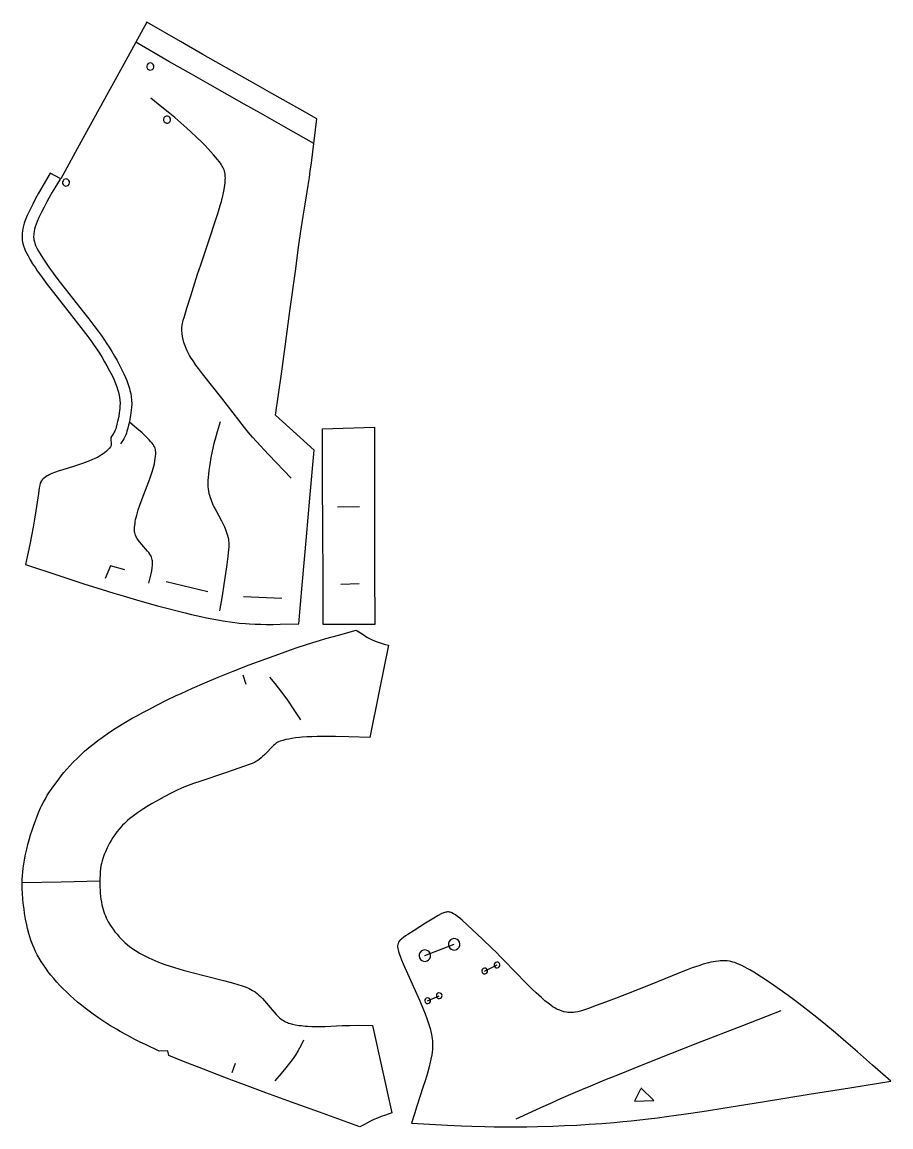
# Model space of a CAD drawing. Extents: x 1 to 304, y 1 to 878.
# Drawn here: x 1 to 304.1, y 1 to 386.6 of the extents above; entities that cross this region are included whole.
import ezdxf

# ---------------------------------------------------------------- set-up
doc = ezdxf.new("R2010")
doc.units = 0

msp = doc.modelspace()

# ---------------------------------------------------------------- linework, layer by layer
for points in [[(97.572807, 176.58609), (98.76461, 190.072189), (100.254372, 206.92984), (101.446167, 220.416016), (102.93586, 237.273666), (89.418671, 249.408508), (91.462105, 263.849304), (92.903282, 274.227112), (94.458748, 285.690399), (96.339455, 299.681), (97.6007, 308.873047), (98.281715, 313.654907), (99.072418, 318.915527), (99.7425, 323.110474), (100.810699, 329.565552), (101.253517, 332.450531), (101.560463, 334.632568), (101.943901, 337.566315), (103.780701, 352.848907), (97.903358, 356.210602), (88.151955, 361.765137), (82.388123, 365.024048), (70.506401, 371.704987), (64.057892, 375.362488), (56.236797, 379.859375), (44.543282, 386.648102), (35.86039, 370.921234), (30.992733, 362.079834), (21.613047, 344.954987), (14.490937, 331.980316), (10.823125, 333.879913), (9.202031, 331.180145), (7.839921, 328.865845), (6.741719, 326.937195), (5.692656, 325.016388), (4.714375, 323.143829), (3.66625, 321.028351), (2.790781, 319.129517), (2.203438, 317.721008), (1.743125, 316.449066), (1.465312, 315.516022), (1.264453, 314.644989), (1.105312, 313.61795), (1.049141, 313.020691), (1.015703, 312.428497), (1.000156, 311.226074), (1.055625, 310.364441), (1.121016, 309.897949), (1.219766, 309.399445), (1.443984, 308.578735), (1.778437, 307.6521), (2.072734, 306.965607), (2.625156, 305.831238), (3.062812, 305.01178), (3.815547, 303.699982), (4.674219, 302.303131), (5.627891, 300.837036), (6.311172, 299.829224), (7.399765, 298.282654), (8.559297, 296.696167), (9.785937, 295.065704), (11.967891, 292.239685), (18.244219, 284.253418), (21.530155, 280.025787), (23.931328, 276.85553), (24.955391, 275.460541), (25.881327, 274.165527), (26.991327, 272.554596), (27.994999, 271.026947), (28.92828, 269.533356), (29.802422, 268.063599), (30.615702, 266.62796), (31.543983, 264.896942), (32.371326, 263.253601), (32.960701, 261.998657), (33.610077, 260.482971), (34.061951, 259.296478), (34.455311, 258.118134), (34.628048, 257.525452), (34.781876, 256.925385), (34.914295, 256.313904), (35.022888, 255.686874), (35.136326, 254.708984), (35.183125, 253.67421), (35.155392, 252.569443), (35.095547, 251.795776), (35.007576, 251.005066), (34.896717, 250.209518), (34.698669, 249.033661), (34.325077, 247.221329), (34.102734, 246.289063), (33.834999, 245.286011), (33.653358, 244.692337), (33.483047, 244.206863), (33.319141, 243.804688), (33.157108, 243.460861), (32.936405, 243.05101), (32.706562, 242.668823), (31.984453, 241.614838), (32.078045, 238.907028), (31.938749, 238.619995), (31.797421, 238.373428), (31.482109, 237.945145), (31.076639, 237.507416), (30.408983, 236.889526), (29.61125, 236.231552), (28.757109, 235.600769), (27.989687, 235.110077), (27.26539, 234.714142), (26.380468, 234.292023), (25.2775, 233.822495), (23.949219, 233.301559), (22.11039, 232.623825), (20.61961, 232.100937), (18.896719, 231.526398), (15.153749, 230.381317), (13.909531, 229.984055), (12.628359, 229.535934), (11.391484, 229.049133), (10.707266, 228.744598), (10.089687, 228.434677), (9.723203, 228.226639), (9.239687, 227.915771), (8.828671, 227.610626), (8.379922, 227.220932), (8.026953, 226.861328), (7.691562, 226.461487), (7.581328, 226.292969), (7.479844, 226.096405), (7.337031, 225.713593), (7.146953, 224.95546), (6.990547, 224.131241), (6.676562, 222.155701), (5.7925, 216.079056), (5.344062, 213.148438), (4.885156, 210.381485), (4.324609, 207.288269), (3.851406, 204.898514), (3.374766, 202.670303), (2.895547, 200.564529), (2.12625, 197.331955), (13.759218, 193.465302), (22.534296, 190.599838), (28.942108, 188.57663), (32.952499, 187.350464), (36.208984, 186.376633), (40.880623, 185.011169), (44.543358, 183.967346), (48.261562, 182.934448), (51.962578, 181.937332), (55.57375, 181.001007), (57.895779, 180.422729), (60.135857, 179.886093), (63.343201, 179.158661), (65.381096, 178.724915), (67.33992, 178.332031), (69.220467, 177.979523), (71.897026, 177.526093), (73.586563, 177.27359), (75.201401, 177.060547), (76.745621, 176.884995), (78.944687, 176.684372), (80.342888, 176.587265), (82.355934, 176.487579), (84.288986, 176.432648), (86.165939, 176.410385), (88.618828, 176.412262), (91.035385, 176.43898), (97.572807, 176.58609)], [(102.744293, 344.225616), (93.937653, 349.262726), (84.203514, 354.807495), (78.458824, 358.05545), (66.572502, 364.739044), (60.090702, 368.415466), (52.234688, 372.932343), (40.675701, 379.642975)], [(45.892185, 372.377808), (45.405231, 372.350159), (44.965935, 372.138123), (44.641171, 371.7742), (44.480389, 371.313904), (44.508045, 370.826874), (44.719921, 370.387634), (45.083828, 370.062805), (45.544296, 369.902008), (46.03125, 369.929688), (46.470547, 370.141541), (46.795235, 370.505463), (46.956093, 370.965942), (46.928436, 371.452789), (46.71656, 371.892181), (46.352654, 372.216858), (45.892185, 372.377808)], [(94.861954, 227.429993), (87.076874, 235.577103), (85.407814, 237.347412), (84.119995, 238.741486), (82.799141, 240.208191), (81.442657, 241.762344), (80.048439, 243.417969), (78.616089, 245.1828), (76.659683, 247.668747), (70.677109, 255.419296), (63.942265, 263.91391), (62.554531, 265.71701), (61.661404, 266.923523), (60.881092, 268.027893), (60.41703, 268.717957), (59.993435, 269.378357), (59.425076, 270.327118), (59.085232, 270.941162), (58.624763, 271.84906), (58.218983, 272.744904), (57.866562, 273.625061), (57.477577, 274.768341), (57.177891, 275.869049), (56.964531, 276.918915), (56.831169, 277.911316), (56.768826, 278.841949), (56.761326, 279.282715), (56.776638, 279.911621), (56.86367, 280.872955), (56.959454, 281.442261), (57.050156, 281.85907), (57.237968, 282.592102), (57.50156, 283.51709), (58.497185, 286.810852), (59.830547, 291.127655), (61.256016, 295.62204), (62.23703, 298.640839), (63.305389, 301.859924), (66.749687, 312.020081), (68.177422, 316.303986), (69.397026, 320.132721), (70.124298, 322.594604), (70.521637, 324.04303), (71.000465, 325.953735), (71.355309, 327.58313), (71.605469, 328.968262), (71.723282, 329.7742), (71.808594, 330.499054), (71.866402, 331.153198), (71.898979, 331.744293), (71.908356, 332.279358), (71.896248, 332.765533), (71.864532, 333.2099), (71.815079, 333.619537), (71.711563, 334.184204), (71.578278, 334.710693), (71.413986, 335.225861), (71.271797, 335.582184), (71.089996, 335.963287), (70.856796, 336.381958), (70.560387, 336.850372), (70.189377, 337.381317), (69.731796, 337.987244), (69.176094, 338.680603), (67.734688, 340.365936), (65.881874, 342.401154), (64.822266, 343.519135), (63.685154, 344.6875), (61.85289, 346.507324), (59.894062, 348.370544), (58.531872, 349.616333), (56.420547, 351.475922), (54.240547, 353.325928), (52.006485, 355.168121), (49.73328, 357.005005), (45.897419, 360.059509)], [(51.752029, 353.866699), (51.265232, 353.83905), (50.825859, 353.627167), (50.501091, 353.263275), (50.340233, 352.802795), (50.367889, 352.315918), (50.579842, 351.876556), (50.943748, 351.55188), (51.40414, 351.391083), (51.891171, 351.418732), (52.330391, 351.630615), (52.655155, 351.994537), (52.815937, 352.454987), (52.78828, 352.941864), (52.576405, 353.381256), (52.212578, 353.705933), (51.752029, 353.866699)], [(14.267812, 331.84671), (11.544296, 327.275085), (10.459531, 325.382416), (9.628672, 323.87912), (8.654531, 322.045074), (7.775312, 320.311951), (6.880938, 318.442322), (6.288828, 317.101563), (5.91125, 316.161469), (5.550625, 315.132874), (5.344609, 314.41272), (5.176875, 313.61734), (5.071719, 312.76828), (5.016094, 311.572021), (5.042422, 310.992249), (5.086562, 310.666931), (5.159453, 310.308594), (5.267265, 309.910156), (5.415937, 309.4646), (5.72914, 308.692322), (6.164141, 307.780701), (6.719141, 306.737793), (7.634219, 305.168182), (8.443671, 303.87561), (9.35125, 302.500397), (10.350469, 301.056854), (11.815078, 299.039124), (13.840156, 296.364136), (16.057812, 293.512665), (22.391249, 285.446014), (24.277811, 283.016083), (26.00914, 280.75351), (27.531406, 278.717957), (28.546875, 277.323425), (29.471718, 276.017029), (30.591562, 274.374146), (31.367266, 273.187103), (32.343437, 271.626648), (33.261875, 270.084595), (34.121483, 268.569672), (34.921017, 267.090607), (35.834766, 265.305389), (36.496563, 263.924835), (37.098125, 262.567719), (37.510078, 261.554199), (37.766483, 260.876099), (38.235779, 259.503754), (38.447266, 258.804596), (38.639843, 258.093201), (38.886562, 256.997101), (39.073513, 255.85788), (39.190544, 254.666397), (39.227188, 253.41304), (39.174767, 252.091248), (39.093513, 251.181793), (38.981873, 250.264206), (38.845623, 249.35054), (38.607029, 248.014526), (38.433594, 247.164841), (38.166092, 245.982651), (37.906719, 244.947723), (37.588749, 243.819443), (37.367107, 243.133514), (37.154922, 242.5578), (36.947891, 242.067734), (36.741718, 241.638901), (36.461876, 241.123276), (36.174767, 240.650223), (35.808907, 240.101242), (35.364296, 239.475388)], [(16.520233, 331.897797), (16.033281, 331.870148), (15.594062, 331.658203), (15.269218, 331.294373), (15.108438, 330.833984), (15.136093, 330.346954), (15.348046, 329.907715), (15.711797, 329.582947), (16.172266, 329.42218), (16.659218, 329.449829), (17.098436, 329.661713), (17.423281, 330.025452), (17.584063, 330.486023), (17.556406, 330.97287), (17.344452, 331.41217), (16.980703, 331.73703), (16.520233, 331.897797)], [(45.228279, 190.824768), (45.697498, 192.610855), (46.044296, 194.049683), (46.267109, 195.139847), (46.421719, 196.153976), (46.498672, 197.077652), (46.504532, 197.908203), (46.447968, 198.644455), (46.398907, 198.976791), (46.302578, 199.430069), (46.180779, 199.831406), (46.031406, 200.193909), (45.850857, 200.533585), (45.555779, 200.978439), (45.191013, 201.448746), (44.750782, 201.978119), (42.748123, 204.29718), (41.983047, 205.213272), (41.321095, 206.092255), (41.040623, 206.522034), (40.875546, 206.806168), (40.663906, 207.230469), (40.547188, 207.516953), (40.40781, 207.96405), (40.338203, 208.280701), (40.267811, 208.79538), (40.243046, 209.17218), (40.235546, 209.581329), (40.256092, 210.266327), (40.318985, 211.050232), (40.390232, 211.634369), (40.489372, 212.272491), (40.620232, 212.968353), (40.786484, 213.726242), (40.991951, 214.549683), (41.240311, 215.443039), (41.535469, 216.409988), (42.066093, 217.994293), (42.889763, 220.266708), (45.198982, 226.275391), (45.82703, 227.958984), (46.416092, 229.669525), (46.766014, 230.833511), (46.976875, 231.646637), (47.157185, 232.450851), (47.358826, 233.533905), (47.47625, 234.334763), (47.559685, 235.106796), (47.604843, 235.832886), (47.607498, 236.495926), (47.563202, 237.080704), (47.506405, 237.429214), (47.379219, 237.905304), (47.200859, 238.343582), (46.969841, 238.764526), (46.684921, 239.188828), (46.345078, 239.636871), (45.804531, 240.29007), (45.332813, 240.820465), (44.803593, 241.383347), (44.216171, 241.976715), (43.56992, 242.598816), (42.864609, 243.247574), (41.030079, 244.843903), (38.45031, 246.992889)], [(70.102966, 247.097656), (69.048752, 243.610535), (68.332268, 241.070618), (67.928589, 239.511475), (67.673592, 238.453049), (67.203827, 236.288666), (66.889999, 234.654297), (66.611641, 233.050934), (66.370705, 231.514603), (66.169449, 230.081955), (66.010002, 228.789368), (65.893829, 227.66124), (65.820938, 226.674988), (65.790703, 225.796005), (65.79406, 225.252731), (65.833824, 224.476013), (65.914841, 223.714676), (66.036873, 222.935699), (66.203751, 222.124451), (66.342964, 221.564133), (66.598511, 220.692413), (66.802811, 220.089294), (67.036484, 219.467651), (67.301323, 218.826477), (67.59922, 218.16507), (67.930626, 217.483749), (68.667419, 216.080704), (70.582184, 212.604141), (71.070549, 211.648666), (71.609612, 210.476944), (71.835861, 209.93335), (72.128281, 209.167969), (72.372108, 208.459534), (72.576012, 207.80484), (72.892967, 206.625076), (73.005157, 206.033585), (73.059448, 205.606171), (73.106407, 204.879608), (73.112495, 204.31749), (73.080078, 203.321487), (73.028595, 202.535385), (72.799683, 200.150314), (72.451714, 197.306244), (72.015312, 194.18187), (71.416481, 190.299454), (70.766327, 186.381088), (69.858047, 181.128738)], [(106.055939, 176.410461), (105.994843, 191.568115), (105.918434, 210.515305), (105.857262, 225.672958), (105.780777, 244.620148), (123.963432, 245.26297), (123.975937, 229.962418), (123.991638, 210.836716), (124.004219, 195.536163), (124.019844, 176.410461), (106.055939, 176.410461)], [(118.774216, 217.399994), (111.079063, 217.2771)], [(36.877735, 195.435379), (31.864296, 196.882339), (30.013359, 192.467972)], [(65.852814, 187.831711), (51.302967, 191.284378)], [(118.598122, 190.511475), (112.180702, 190.387802)], [(91.601013, 185.399841), (78.235779, 186.002258)], [(118.856323, 1), (104.711014, 6.088359), (95.038589, 9.588828), (86.047501, 12.877578), (79.528435, 15.298203), (72.346481, 18.008984), (64.238434, 21.128046), (57.342499, 23.835703), (52.149998, 25.934296), (51.900936, 27.574842), (48.814766, 27.493671), (44.027107, 29.739374), (42.201874, 30.625156), (40.348595, 31.552187), (38.459373, 32.531719), (37.176327, 33.219452), (35.21664, 34.308201), (33.890312, 35.073124), (31.87742, 36.281013), (30.523594, 37.127499), (29.163202, 38.007732), (27.79875, 38.922577), (25.75, 40.361248), (24.387032, 41.364841), (23.031641, 42.401718), (21.689297, 43.469139), (20.365469, 44.563904), (19.065468, 45.683281), (17.794687, 46.824139), (16.558594, 47.983749), (15.362422, 49.159061), (14.211719, 50.347187), (13.111094, 51.545078), (12.062578, 52.749451), (11.067578, 53.957031), (10.127188, 55.164452), (9.242812, 56.368202), (8.415937, 57.565079), (7.6475, 58.751717), (6.939062, 59.924686), (6.292031, 61.080624), (5.706328, 62.218281), (5.177734, 63.343357), (4.700937, 64.463905), (4.270469, 65.587891), (4.070859, 66.153671), (3.699765, 67.297501), (3.361406, 68.464455), (2.903359, 70.275543), (2.623203, 71.534843), (2.231719, 73.511955), (1.879531, 75.571877), (1.670781, 76.9757), (1.402734, 79.104057), (1.257813, 80.524605), (1.096953, 82.634453), (1.031094, 84.013512), (1, 86.029449), (1.026953, 87.351791), (1.093906, 88.670547), (1.202187, 89.997261), (1.353828, 91.343513), (1.55, 92.721245), (1.792656, 94.141876), (2.083125, 95.617027), (2.611172, 97.952888), (3.021562, 99.580856), (3.473828, 101.24453), (3.963828, 102.925781), (4.487109, 104.606323), (5.039609, 106.267967), (5.617031, 107.892494), (6.215312, 109.461792), (6.830156, 110.957573), (7.458437, 112.366714), (7.778281, 113.040779), (8.43125, 114.335312), (9.104688, 115.568748), (9.801953, 116.753281), (10.89961, 118.465157), (11.670625, 119.581017), (12.476953, 120.690781), (13.759531, 122.370468), (14.666562, 123.509529), (15.615781, 124.660622), (16.607187, 125.819298), (17.641094, 126.981247), (18.717499, 128.142258), (20.412579, 129.872574), (21.596483, 131.012268), (22.204609, 131.576477), (22.823593, 132.136093), (24.094374, 133.24054), (24.746407, 133.785858), (26.08453, 134.863831), (27.468985, 135.926636), (28.901093, 136.976486), (31.140781, 138.531555), (33.493904, 140.069214), (35.964531, 141.596634), (37.677578, 142.611954), (39.438591, 143.624374), (41.241638, 144.632034), (43.080547, 145.633362), (44.949532, 146.626801), (47.796249, 148.098434), (51.641094, 150.017502), (54.539139, 151.418747), (56.488594, 152.339294), (60.500389, 154.17421), (64.770782, 156.04187), (69.428589, 157.990463), (74.595078, 160.065628), (80.211403, 162.241867), (86.03875, 164.423981), (91.830307, 166.513046), (94.635704, 167.491943), (97.339684, 168.410614), (99.918983, 169.259995), (102.380775, 170.044922), (104.739685, 170.773361), (107.010391, 171.453506), (111.346245, 172.700775), (117.556091, 174.410461), (119.975548, 172.839142), (121.320702, 171.991867), (122.153587, 171.519913), (123.123276, 171.044525), (124.489998, 170.45961), (125.217499, 170.181396), (125.935387, 169.932816), (126.620781, 169.724762), (127.276093, 169.551331), (128.838898, 169.204834), (125.588745, 153.056641), (122.338516, 136.908432), (114.965622, 137.149689), (110.292419, 137.256012), (108.082886, 137.280548), (105.980232, 137.281006), (103.991791, 137.255936), (102.12281, 137.204132), (100.378517, 137.12468), (98.764137, 137.016327), (97.762733, 136.92749), (96.376404, 136.769211), (95.129135, 136.585388), (94.019371, 136.38414), (93.045235, 136.173431), (91.954063, 135.891876), (91.096016, 135.626953), (90.440781, 135.375854), (90.033905, 135.169678), (89.782654, 135.011948), (89.534683, 134.83078), (89.145233, 134.501175), (88.702187, 134.083435), (85.692184, 131.042725), (84.912262, 130.282425), (84.388512, 129.800705), (83.741875, 129.260773), (83.270073, 128.916718), (82.787735, 128.611328), (82.093979, 128.243439), (81.308746, 127.896561), (80.197418, 127.471092), (74.694138, 125.535698), (71.572578, 124.465157), (63.359764, 121.729218), (60.756329, 120.81781), (58.963047, 120.154449), (56.827106, 119.300621), (54.879608, 118.441635), (52.99789, 117.530624), (50.551327, 116.247498), (47.850544, 114.74765), (46.158047, 113.764999), (45.027031, 113.086639), (43.359451, 112.047729), (42.286171, 111.348907), (41.25906, 110.651405), (40.290936, 109.960464), (39.386562, 109.278122), (38.542889, 108.603203), (37.756485, 107.934532), (36.676563, 106.939682), (36.018204, 106.280312), (35.404922, 105.622345), (34.833359, 104.964371), (34.046795, 103.974686), (33.335312, 102.980469), (32.688438, 101.984451), (32.096016, 100.989449), (31.54789, 99.998512), (30.705, 98.364059), (30.074686, 97.065857), (29.635389, 96.060623), (29.235468, 94.992653), (28.884453, 93.829918), (28.682343, 92.986404), (28.50914, 92.07711), (28.3675, 91.093048), (28.258358, 90.037651), (28.18078, 88.926323), (28.133827, 87.775467), (28.118593, 86.009918), (28.143749, 84.830391), (28.195936, 83.66758), (28.274218, 82.537811), (28.377577, 81.457108), (28.505077, 80.437889), (28.656639, 79.478279), (28.831797, 78.572578), (29.030703, 77.715157), (29.253202, 76.900314), (29.498905, 76.122574), (29.767889, 75.376015), (30.059999, 74.655312), (30.375, 73.954605), (30.712734, 73.269142), (31.0725, 72.597496), (31.651405, 71.614449), (32.06242, 70.974373), (32.714607, 70.035698), (33.407032, 69.120781), (34.136951, 68.227501), (34.903439, 67.353668), (35.438358, 66.78125), (36.283279, 65.937263), (36.87875, 65.383667), (37.827499, 64.566246), (38.500858, 64.029297), (39.210075, 63.498516), (39.957813, 62.973434), (41.153126, 62.197342), (41.998123, 61.688984), (42.880466, 61.188828), (43.79953, 60.697811), (45.244999, 59.980545), (46.251873, 59.516327), (47.292576, 59.064373), (48.366093, 58.625546), (49.470234, 58.200077), (51.176014, 57.585857), (52.341171, 57.191563), (54.121639, 56.621719), (57.146797, 55.725311), (60.801796, 54.728748), (64.374062, 53.815468), (71.710075, 52.013828), (73.478516, 51.560154), (74.724762, 51.222343), (76.294998, 50.763515), (77.776482, 50.280937), (78.485939, 50.024609), (79.174141, 49.754688), (80.166245, 49.318123), (80.800545, 49.001953), (81.412811, 48.662422), (82.289528, 48.103436), (83.116013, 47.477734), (83.640312, 47.026093), (84.145309, 46.552422), (84.870232, 45.81086), (85.561012, 45.046482), (88.268745, 41.849297), (89.640465, 40.275391), (90.429062, 39.42625), (90.957344, 38.924767), (91.258354, 38.68), (91.682655, 38.383984), (92.177345, 38.085312), (92.621635, 37.844608), (93.146713, 37.594765), (93.549454, 37.426483), (93.999763, 37.259296), (94.502419, 37.09531), (95.364532, 36.859844), (96.370308, 36.643047), (97.521095, 36.451015), (98.358902, 36.338593), (99.704605, 36.196484), (100.651558, 36.121094), (102.129997, 36.039845), (103.144531, 36.008595), (104.693199, 35.999062), (106.787262, 36.049843), (112.634529, 36.347187), (115.29586, 36.44125), (118.475235, 36.477032), (123.228119, 36.443672), (123.228119, 36.443672), (126.618355, 21.191093), (130.008514, 5.938516), (127.733978, 5.129297), (126.288826, 4.594922), (124.949059, 4.067812), (123.720856, 3.543594), (122.575157, 3.010781), (121.481796, 2.457891), (120.419373, 1.883516), (118.856323, 1)], [(79.233124, 155.387497), (78.092499, 158.683197)], [(87.286949, 158.014526), (89.126953, 155.798279), (90.374451, 154.263672), (91.516167, 152.805618), (92.327576, 151.712967), (93.573906, 149.919601), (95.764061, 146.611252), (98.134293, 143.081711)], [(28.08242, 86.719917), (14.577656, 86.484215), (1.072891, 86.248436)], [(136.831161, 2.270937), (149.434067, 1.611797), (154.307892, 1.390391), (157.856094, 1.251172), (162.418747, 1.110703), (165.758743, 1.041484), (169.091248, 1.004297), (172.472885, 1), (177.156174, 1.046328), (180.872421, 1.121328), (186.136093, 1.278125), (190.270706, 1.442344), (194.523193, 1.650234), (198.855545, 1.904687), (203.229919, 2.209062), (207.612411, 2.566484), (210.544846, 2.836484), (213.502731, 3.133281), (216.500778, 3.458594), (219.553665, 3.81375), (222.67601, 4.200078), (225.882492, 4.619141), (229.187958, 5.0725), (234.362885, 5.819453), (239.806015, 6.643906), (245.474762, 7.531406), (259.314911, 9.762109), (275.573822, 12.38914), (289.843597, 14.65664), (304.125854, 16.907343), (297.71344, 22.554688), (292.46405, 27.153593), (288.42038, 30.662031), (284.764282, 33.787968), (281.415009, 36.595467), (278.251953, 39.184532), (275.155853, 41.65414), (272.055237, 44.059608), (270.188446, 45.471794), (268.315216, 46.859219), (265.176331, 49.113827), (262.03772, 51.276249), (259.026154, 53.265156), (256.294617, 54.983356), (254.853745, 55.844296), (253.993118, 56.33625), (253.208435, 56.765781), (252.15593, 57.305157), (251.228516, 57.735077), (250.399063, 58.074688), (249.639999, 58.342575), (248.924133, 58.557499), (248.226791, 58.730312), (247.761551, 58.821716), (247.048035, 58.921638), (246.552963, 58.962498), (246.035233, 58.982109), (245.488663, 58.979919), (244.601318, 58.934063), (243.956558, 58.874138), (242.904297, 58.73539), (242.144211, 58.606873), (241.335938, 58.447186), (240.478439, 58.253826), (239.570465, 58.024685), (238.610931, 57.75742), (237.072495, 57.280231), (235.97905, 56.908592), (234.83046, 56.495701), (233.001953, 55.804295), (230.362411, 54.760391), (220.176407, 50.642578), (212.401474, 47.567497), (208.310547, 45.980782), (204.589066, 44.563747), (201.327026, 43.351639), (198.610001, 42.377499), (196.876953, 41.789452), (195.808899, 41.456638), (194.896637, 41.207733), (194.101639, 41.034763), (193.385071, 40.929375), (192.93187, 40.892891), (192.485077, 40.880466), (191.81601, 40.904217), (191.370392, 40.947342), (190.924911, 41.011719), (190.034531, 41.201485), (189.144058, 41.468906), (188.251633, 41.810547), (187.79718, 42.015545), (187.327957, 42.252499), (186.836563, 42.528515), (186.315933, 42.8507), (185.464066, 43.436172), (184.505234, 44.165703), (183.41539, 45.063126), (182.191559, 46.130466), (180.403824, 47.763748), (178.988907, 49.102188), (177.066086, 50.973282), (175.639526, 52.397419), (174.256561, 53.806404), (167.935471, 60.37664), (166.37413, 61.945934), (164.86055, 63.43), (161.662659, 66.475624), (154.538986, 73.117111), (153.670776, 73.884766), (152.941483, 74.479683), (152.183823, 75.033669), (151.572723, 75.418045), (150.970703, 75.724998), (150.676865, 75.842262), (150.389221, 75.93203), (150.105469, 75.99398), (149.822815, 76.028435), (149.394379, 76.028748), (149.101486, 75.995079), (148.799377, 75.934761), (148.485077, 75.847656), (147.98468, 75.667656), (147.248199, 75.335938), (146.186951, 74.772339), (144.654297, 73.873672), (141.729599, 72.08461), (137.755386, 69.615311), (135.555695, 68.219292), (134.753662, 67.680702), (134.046875, 67.171562), (133.442886, 66.687263), (132.949142, 66.223434), (132.683899, 65.923126), (132.376709, 65.480232), (132.168274, 65.038902), (132.04718, 64.590622), (132.009369, 64.283592), (132.008514, 63.804451), (132.064758, 63.295391), (132.169449, 62.751404), (132.318512, 62.172733), (132.508041, 61.560154), (132.993591, 60.236248), (133.384445, 59.281406), (133.963821, 57.945702), (137.607803, 49.853748), (139.737106, 45.002968), (141.067261, 41.820782), (141.601013, 40.467812), (142.202103, 38.852032), (142.587418, 37.742657), (143.039139, 36.343201), (143.347336, 35.315468), (143.627808, 34.282032), (143.868271, 33.227501), (144.000229, 32.505001), (144.104996, 31.761484), (144.179062, 30.992344), (144.224365, 29.780624), (144.20546, 28.927422), (144.145782, 28.035936), (144.047028, 27.108046), (143.911331, 26.145702), (143.642426, 24.642187), (143.422577, 23.602812), (143.036713, 21.993202), (142.427582, 19.763515), (141.732269, 17.466875), (140.988205, 15.15875), (138.700623, 8.274062), (137.851013, 5.591328), (136.831161, 2.270937)], [(153.758041, 64.910469), (153.606644, 65.517654), (153.27507, 66.048279), (152.795776, 66.450546), (152.215546, 66.684921), (151.591324, 66.728592), (150.984131, 66.577187), (150.453506, 66.245621), (150.051331, 65.766251), (149.816879, 65.186089), (149.773285, 64.561874), (149.924606, 63.954685), (150.256165, 63.424061), (150.73555, 63.021873), (151.315704, 62.787422), (151.939911, 62.743828), (152.547104, 62.895153), (153.077805, 63.226795), (153.479996, 63.706169), (153.714371, 64.286247), (153.758041, 64.910469)], [(143.49913, 60.954842), (143.347733, 61.562031), (143.016174, 62.092655), (142.536789, 62.494843), (141.956635, 62.729294), (141.332413, 62.772888), (140.725235, 62.621563), (140.194611, 62.289921), (139.792419, 61.810547), (139.558044, 61.230469), (139.514374, 60.606247), (139.665695, 59.999062), (139.997345, 59.468437), (140.476639, 59.06617), (141.056793, 58.831795), (141.681091, 58.788124), (142.288193, 58.939529), (142.818832, 59.271091), (143.221085, 59.750469), (143.45546, 60.330624), (143.49913, 60.954842)], [(141.506714, 60.780544), (151.765625, 64.736168)], [(167.700302, 57.621796), (167.591171, 57.996407), (167.346954, 58.300701), (167.004837, 58.488438), (166.616943, 58.530857), (166.242416, 58.421719), (165.938049, 58.177422), (165.750458, 57.835312), (165.707886, 57.447498), (165.817184, 57.072968), (166.061325, 56.768593), (166.403427, 56.580936), (166.791245, 56.538437), (167.165939, 56.647655), (167.470154, 56.891872), (167.657883, 57.233982), (167.700302, 57.621796)], [(163.38031, 55.489059), (163.271088, 55.863594), (163.026871, 56.167969), (162.684769, 56.355625), (162.296951, 56.398125), (161.922333, 56.288906), (161.618042, 56.044685), (161.430389, 55.702576), (161.387894, 55.314766), (161.497101, 54.940155), (161.741318, 54.635857), (162.083359, 54.448124), (162.471252, 54.405701), (162.845856, 54.514843), (163.150146, 54.75914), (163.337738, 55.10125), (163.38031, 55.489059)], [(162.38414, 55.401875), (166.704132, 57.534687)], [(142.485077, 45.036404), (146.524521, 46.769295)], [(147.520706, 46.856483), (147.411484, 47.231014), (147.167267, 47.535389), (146.82515, 47.723045), (146.437347, 47.765469), (146.062729, 47.656326), (145.758438, 47.412109), (145.570786, 47.07), (145.528275, 46.682186), (145.637421, 46.307575), (145.881714, 46.003281), (146.22374, 45.815544), (146.611633, 45.773125), (146.986252, 45.882263), (147.290543, 46.126484), (147.478195, 46.468594), (147.520706, 46.856483)], [(143.481247, 45.123592), (143.372025, 45.498123), (143.127884, 45.802498), (142.785782, 45.990154), (142.397888, 46.032654), (142.023285, 45.923435), (141.719055, 45.679218), (141.531326, 45.337109), (141.488907, 44.949295), (141.598038, 44.574688), (141.84227, 44.27039), (142.184296, 44.082657), (142.572266, 44.040234), (142.946793, 44.149376), (143.251083, 44.393669), (143.438751, 44.735779), (143.481247, 45.123592)], [(265.671021, 41.488983), (252.341721, 36.293438), (236.607498, 30.184765), (227.201874, 26.500546), (221.048828, 24.064766), (214.404678, 21.409922), (209.284836, 19.343281), (204.196945, 17.267109), (199.275543, 15.231172), (196.153275, 13.920625), (193.203201, 12.664141), (189.11171, 10.886328), (185.358505, 9.216953), (181.87117, 7.632578), (178.577179, 6.110312), (173.319763, 3.647578)], [(99.228592, 31.250937), (98.22937, 29.297421), (97.313278, 27.624453), (96.470078, 26.232422), (95.534058, 24.845547), (94.32328, 23.207422), (93.073433, 21.623671), (91.430702, 19.629375), (89.221092, 17.027031)], [(75.355698, 23.156406), (74.185387, 19.897499)], [(216.73468, 14.153671), (214.648193, 9.937265), (221.466721, 10.183046), (216.863113, 14.691015)]]:
    msp.add_lwpolyline(points)

doc.saveas('drawing.dxf')
